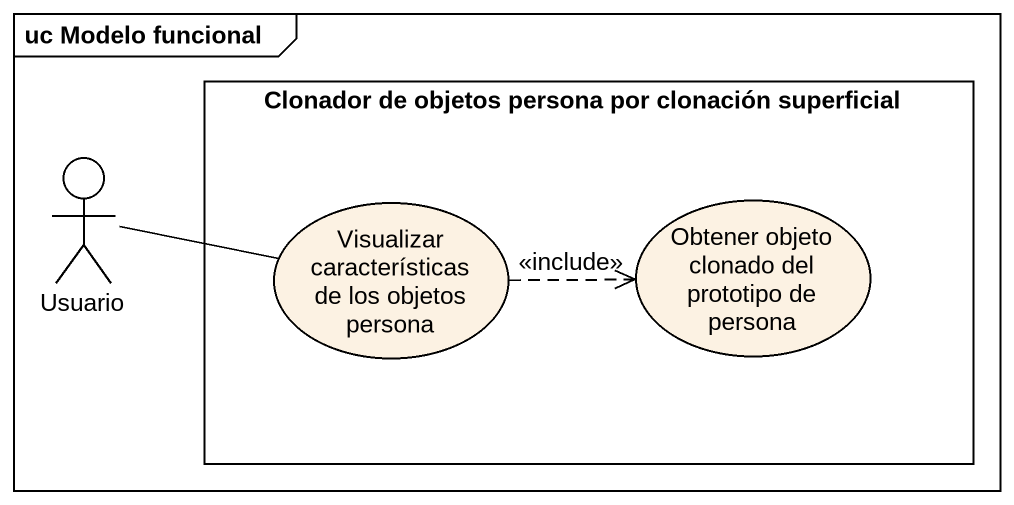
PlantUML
@startuml
mainframe uc Modelo funcional
actor Usuario
rectangle "Clonador de objetos persona por clonación superficial" as Clonador_de_objetos_persona {
  usecase "Visualizar características de los objetos persona" as Visualizar_características
  usecase "Obtener objeto clonado del prototipo de persona" as Obtener_objeto_clonado_del
}
Usuario -right- Visualizar_características
Visualizar_características .right.> Obtener_objeto_clonado_del : <<include>>
@enduml
